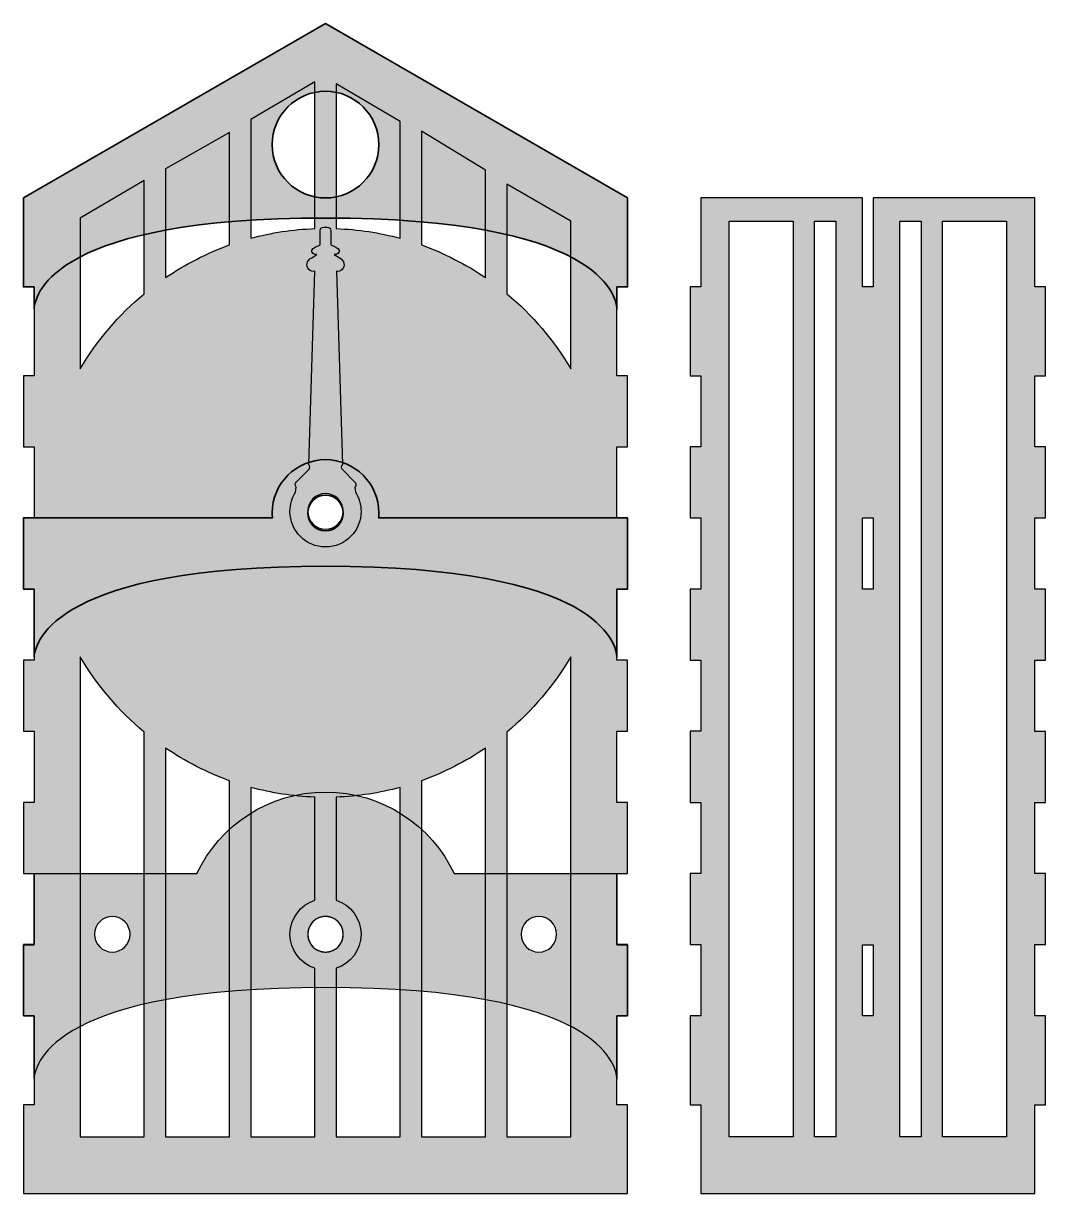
# Model space of a CAD drawing. Header units: inches. Extents: x -141 to 194, y -101 to 70.
# Drawn here: x -117.13 to -88.37, y -101.2 to -68.29 of the extents above; entities that cross this region are included whole.
import ezdxf

# ---------------------------------------------------------------- set-up
doc = ezdxf.new("R2010")
doc.units = ezdxf.units.IN
doc.header["$MEASUREMENT"] = 0
doc.layers.add('Layer 1', color=7, linetype='Continuous')

msp = doc.modelspace()

# ---------------------------------------------------------------- hatches: boundary and pattern name
at = {"layer": 'Layer 1', "true_color": 0xc4c9ba}
h = msp.add_hatch(color=9, dxfattribs=at)
h.dxf.hatch_style = 2
edge = h.paths.add_edge_path()
edge.add_spline(control_points=[(-108.63, -68.293), (-108.63, -68.293), (-117.13, -73.201), (-117.13, -73.201), (-117.13, -73.201), (-117.13, -75.701), (-117.13, -75.701), (-117.13, -75.701), (-116.83, -75.701), (-116.83, -75.701), (-116.83, -75.701), (-116.83, -76.315), (-116.83, -76.315), (-116.788, -75.849), (-116.179, -73.766), (-108.63, -73.766), (-100.969, -73.766), (-100.457, -75.912), (-100.43, -76.335), (-100.43, -76.335), (-100.43, -75.701), (-100.43, -75.701), (-100.43, -75.701), (-100.13, -75.701), (-100.13, -75.701), (-100.13, -75.701), (-100.13, -73.201), (-100.13, -73.201), (-100.13, -73.201), (-108.63, -68.293), (-108.63, -68.293)], knot_values=[0, 0, 0, 0, 1, 1, 1, 2, 2, 2, 3, 3, 3, 4, 4, 4, 5, 5, 5, 6, 6, 6, 7, 7, 7, 8, 8, 8, 9, 9, 9, 10, 10, 10, 10], degree=3, periodic=1)
edge = h.paths.add_edge_path()
edge.add_spline(control_points=[(-108.63, -73.201), (-109.459, -73.201), (-110.13, -72.529), (-110.13, -71.701), (-110.13, -70.872), (-109.459, -70.201), (-108.63, -70.201), (-107.802, -70.201), (-107.13, -70.872), (-107.13, -71.701), (-107.13, -72.529), (-107.802, -73.201), (-108.63, -73.201)], knot_values=[0, 0, 0, 0, 1, 1, 1, 2, 2, 2, 3, 3, 3, 4, 4, 4, 4], degree=3, periodic=1)
h = msp.add_hatch(color=9, dxfattribs=at)
h.dxf.hatch_style = 2
h.paths.add_polyline_path([(-100.13, -75.701), (-100.13, -73.201), (-108.63, -68.293), (-117.13, -73.201), (-117.13, -75.701), (-116.83, -75.701), (-116.83, -78.201), (-117.13, -78.201), (-117.13, -80.201), (-116.83, -80.201), (-116.83, -82.201), (-117.13, -82.201), (-117.13, -84.201), (-116.83, -84.201), (-116.83, -86.2), (-117.13, -86.2), (-117.13, -88.2), (-116.83, -88.2), (-116.83, -90.2), (-117.13, -90.2), (-117.13, -92.2), (-116.83, -92.2), (-116.83, -94.2), (-117.13, -94.2), (-117.13, -96.2), (-116.83, -96.2), (-116.83, -98.7), (-117.13, -98.7), (-117.13, -101.2), (-100.13, -101.2), (-100.13, -98.7), (-100.43, -98.7), (-100.43, -96.2), (-100.13, -96.2), (-100.13, -94.2), (-100.43, -94.2), (-100.43, -92.2), (-100.13, -92.2), (-100.13, -90.2), (-100.43, -90.2), (-100.43, -88.2), (-100.13, -88.2), (-100.13, -86.2), (-100.43, -86.2), (-100.43, -84.201), (-100.13, -84.201), (-100.13, -82.201), (-100.43, -82.201), (-100.43, -80.201), (-100.13, -80.201), (-100.13, -78.201), (-100.43, -78.201), (-100.43, -75.701)])
edge = h.paths.add_edge_path()
edge.add_spline(control_points=[(-108.13, -82.06), (-108.13, -82.336), (-108.354, -82.56), (-108.63, -82.56), (-108.906, -82.56), (-109.13, -82.336), (-109.13, -82.06), (-109.13, -81.784), (-108.906, -81.56), (-108.63, -81.56), (-108.354, -81.56), (-108.13, -81.784), (-108.13, -82.06)], knot_values=[0, 0, 0, 0, 1, 1, 1, 2, 2, 2, 3, 3, 3, 4, 4, 4, 4], degree=3, periodic=1)
edge = h.paths.add_edge_path()
edge.add_spline(control_points=[(-108.46, -94.377), (-108.464, -94.379), (-108.468, -94.38), (-108.472, -94.382), (-108.48, -94.384), (-108.489, -94.387), (-108.497, -94.389), (-108.504, -94.391), (-108.511, -94.393), (-108.518, -94.394), (-108.525, -94.396), (-108.532, -94.397), (-108.539, -94.399), (-108.548, -94.4), (-108.557, -94.402), (-108.567, -94.403), (-108.572, -94.404), (-108.578, -94.404), (-108.584, -94.405), (-108.599, -94.406), (-108.615, -94.407), (-108.63, -94.407), (-108.646, -94.407), (-108.662, -94.406), (-108.677, -94.405), (-108.683, -94.404), (-108.688, -94.404), (-108.694, -94.403), (-108.703, -94.402), (-108.713, -94.4), (-108.722, -94.399), (-108.729, -94.397), (-108.736, -94.396), (-108.743, -94.394), (-108.75, -94.393), (-108.757, -94.391), (-108.764, -94.389), (-108.772, -94.387), (-108.78, -94.384), (-108.788, -94.382), (-108.792, -94.38), (-108.796, -94.379), (-108.801, -94.377), (-108.847, -94.36), (-108.891, -94.336), (-108.93, -94.307), (-109.052, -94.216), (-109.13, -94.071), (-109.13, -93.907), (-109.13, -93.744), (-109.052, -93.599), (-108.93, -93.508), (-108.93, -93.508), (-108.93, -93.508), (-108.93, -93.508), (-108.891, -93.479), (-108.848, -93.455), (-108.801, -93.438), (-108.797, -93.436), (-108.792, -93.435), (-108.788, -93.433), (-108.78, -93.431), (-108.772, -93.428), (-108.764, -93.426), (-108.757, -93.424), (-108.75, -93.422), (-108.743, -93.421), (-108.736, -93.419), (-108.729, -93.418), (-108.722, -93.416), (-108.713, -93.415), (-108.703, -93.413), (-108.694, -93.412), (-108.688, -93.411), (-108.683, -93.41), (-108.677, -93.41), (-108.662, -93.408), (-108.646, -93.408), (-108.63, -93.408), (-108.615, -93.408), (-108.599, -93.408), (-108.584, -93.41), (-108.578, -93.41), (-108.572, -93.411), (-108.567, -93.412), (-108.557, -93.413), (-108.548, -93.415), (-108.539, -93.416), (-108.532, -93.418), (-108.525, -93.419), (-108.518, -93.421), (-108.511, -93.422), (-108.504, -93.424), (-108.497, -93.426), (-108.489, -93.428), (-108.48, -93.431), (-108.472, -93.433), (-108.468, -93.435), (-108.464, -93.436), (-108.46, -93.438), (-108.413, -93.455), (-108.37, -93.479), (-108.33, -93.508), (-108.209, -93.599), (-108.13, -93.744), (-108.13, -93.907), (-108.13, -94.071), (-108.209, -94.215), (-108.33, -94.307), (-108.33, -94.307), (-108.33, -94.307), (-108.33, -94.307), (-108.369, -94.336), (-108.413, -94.36), (-108.46, -94.377)], knot_values=[0, 0, 0, 0, 1, 1, 1, 2, 2, 2, 3, 3, 3, 4, 4, 4, 5, 5, 5, 6, 6, 6, 7, 7, 7, 8, 8, 8, 9, 9, 9, 10, 10, 10, 11, 11, 11, 12, 12, 12, 13, 13, 13, 14, 14, 14, 15, 15, 15, 16, 16, 16, 17, 17, 17, 18, 18, 18, 19, 19, 19, 20, 20, 20, 21, 21, 21, 22, 22, 22, 23, 23, 23, 24, 24, 24, 25, 25, 25, 26, 26, 26, 27, 27, 27, 28, 28, 28, 29, 29, 29, 30, 30, 30, 31, 31, 31, 32, 32, 32, 33, 33, 33, 34, 34, 34, 35, 35, 35, 36, 36, 36, 37, 37, 37, 38, 38, 38, 38], degree=3, periodic=1)
edge = h.paths.add_edge_path()
edge.add_spline(control_points=[(-110.73, -70.996), (-110.73, -70.996), (-108.93, -69.935), (-108.93, -69.935), (-108.93, -69.935), (-108.93, -74.063), (-108.93, -74.063), (-109.551, -74.085), (-110.154, -74.179), (-110.73, -74.335), (-110.73, -74.335), (-110.73, -70.996), (-110.73, -70.996)], knot_values=[0, 0, 0, 0, 1, 1, 1, 2, 2, 2, 3, 3, 3, 4, 4, 4, 4], degree=3, periodic=1)
edge = h.paths.add_edge_path()
edge.add_spline(control_points=[(-113.73, -99.601), (-113.73, -99.601), (-115.53, -99.601), (-115.53, -99.601), (-115.53, -99.601), (-115.53, -86.106), (-115.53, -86.106), (-115.056, -86.912), (-114.446, -87.627), (-113.73, -88.22), (-113.73, -88.22), (-113.73, -99.601), (-113.73, -99.601)], knot_values=[0, 0, 0, 0, 1, 1, 1, 2, 2, 2, 3, 3, 3, 4, 4, 4, 4], degree=3, periodic=1)
edge = h.paths.add_edge_path()
edge.add_spline(control_points=[(-113.73, -75.893), (-114.446, -76.486), (-115.056, -77.201), (-115.53, -78.007), (-115.53, -78.007), (-115.53, -73.766), (-115.53, -73.766), (-115.53, -73.766), (-113.73, -72.71), (-113.73, -72.71), (-113.73, -72.71), (-113.73, -75.893), (-113.73, -75.893)], knot_values=[0, 0, 0, 0, 1, 1, 1, 2, 2, 2, 3, 3, 3, 4, 4, 4, 4], degree=3, periodic=1)
edge = h.paths.add_edge_path()
edge.add_spline(control_points=[(-111.33, -99.601), (-111.33, -99.601), (-113.13, -99.601), (-113.13, -99.601), (-113.13, -99.601), (-113.13, -88.671), (-113.13, -88.671), (-112.576, -89.049), (-111.972, -89.359), (-111.33, -89.589), (-111.33, -89.589), (-111.33, -99.601), (-111.33, -99.601)], knot_values=[0, 0, 0, 0, 1, 1, 1, 2, 2, 2, 3, 3, 3, 4, 4, 4, 4], degree=3, periodic=1)
edge = h.paths.add_edge_path()
edge.add_spline(control_points=[(-111.33, -74.524), (-111.972, -74.754), (-112.576, -75.064), (-113.13, -75.441), (-113.13, -75.441), (-113.13, -72.386), (-113.13, -72.386), (-113.13, -72.386), (-111.33, -71.365), (-111.33, -71.365), (-111.33, -71.365), (-111.33, -74.524), (-111.33, -74.524)], knot_values=[0, 0, 0, 0, 1, 1, 1, 2, 2, 2, 3, 3, 3, 4, 4, 4, 4], degree=3, periodic=1)
edge = h.paths.add_edge_path()
edge.add_spline(control_points=[(-110.73, -99.601), (-110.73, -99.601), (-110.73, -89.777), (-110.73, -89.777), (-110.154, -89.934), (-109.551, -90.027), (-108.93, -90.05), (-108.93, -90.05), (-108.93, -92.953), (-108.93, -92.953), (-109.336, -93.081), (-109.63, -93.46), (-109.63, -93.907), (-109.63, -94.355), (-109.336, -94.734), (-108.93, -94.861), (-108.93, -94.861), (-108.93, -99.601), (-108.93, -99.601), (-108.93, -99.601), (-110.73, -99.601), (-110.73, -99.601), (-110.73, -99.601), (-110.73, -99.601), (-110.73, -99.601)], knot_values=[0, 0, 0, 0, 1, 1, 1, 2, 2, 2, 3, 3, 3, 4, 4, 4, 5, 5, 5, 6, 6, 6, 7, 7, 7, 8, 8, 8, 8], degree=3, periodic=1)
edge = h.paths.add_edge_path()
edge.add_spline(control_points=[(-106.53, -99.601), (-106.53, -99.601), (-108.33, -99.601), (-108.33, -99.601), (-108.33, -99.601), (-108.33, -94.862), (-108.33, -94.862), (-107.925, -94.734), (-107.63, -94.355), (-107.63, -93.907), (-107.63, -93.46), (-107.925, -93.081), (-108.33, -92.953), (-108.33, -92.953), (-108.33, -90.05), (-108.33, -90.05), (-107.71, -90.027), (-107.107, -89.934), (-106.53, -89.777), (-106.53, -89.777), (-106.53, -99.601), (-106.53, -99.601)], knot_values=[0, 0, 0, 0, 1, 1, 1, 2, 2, 2, 3, 3, 3, 4, 4, 4, 5, 5, 5, 6, 6, 6, 7, 7, 7, 7], degree=3, periodic=1)
edge = h.paths.add_edge_path()
edge.add_spline(control_points=[(-106.53, -74.335), (-107.107, -74.179), (-107.71, -74.085), (-108.33, -74.063), (-108.33, -74.063), (-108.33, -69.988), (-108.33, -69.988), (-108.33, -69.988), (-106.53, -71.047), (-106.53, -71.047), (-106.53, -71.047), (-106.53, -74.335), (-106.53, -74.335)], knot_values=[0, 0, 0, 0, 1, 1, 1, 2, 2, 2, 3, 3, 3, 4, 4, 4, 4], degree=3, periodic=1)
edge = h.paths.add_edge_path()
edge.add_spline(control_points=[(-104.13, -99.601), (-104.13, -99.601), (-105.93, -99.601), (-105.93, -99.601), (-105.93, -99.601), (-105.93, -89.589), (-105.93, -89.589), (-105.288, -89.359), (-104.684, -89.049), (-104.13, -88.671), (-104.13, -88.671), (-104.13, -99.601), (-104.13, -99.601)], knot_values=[0, 0, 0, 0, 1, 1, 1, 2, 2, 2, 3, 3, 3, 4, 4, 4, 4], degree=3, periodic=1)
edge = h.paths.add_edge_path()
edge.add_spline(control_points=[(-104.13, -75.441), (-104.684, -75.064), (-105.288, -74.754), (-105.93, -74.524), (-105.93, -74.524), (-105.93, -71.321), (-105.93, -71.321), (-105.93, -71.321), (-104.13, -72.419), (-104.13, -72.419), (-104.13, -72.419), (-104.13, -75.441), (-104.13, -75.441)], knot_values=[0, 0, 0, 0, 1, 1, 1, 2, 2, 2, 3, 3, 3, 4, 4, 4, 4], degree=3, periodic=1)
edge = h.paths.add_edge_path()
edge.add_spline(control_points=[(-101.73, -99.601), (-101.73, -99.601), (-103.53, -99.601), (-103.53, -99.601), (-103.53, -99.601), (-103.53, -88.22), (-103.53, -88.22), (-102.814, -87.627), (-102.204, -86.912), (-101.73, -86.106), (-101.73, -86.106), (-101.73, -99.601), (-101.73, -99.601)], knot_values=[0, 0, 0, 0, 1, 1, 1, 2, 2, 2, 3, 3, 3, 4, 4, 4, 4], degree=3, periodic=1)
edge = h.paths.add_edge_path()
edge.add_spline(control_points=[(-101.73, -78.006), (-102.204, -77.201), (-102.814, -76.486), (-103.53, -75.893), (-103.53, -75.893), (-103.53, -72.815), (-103.53, -72.815), (-103.53, -72.815), (-101.73, -73.852), (-101.73, -73.852), (-101.73, -73.852), (-101.73, -78.006), (-101.73, -78.006)], knot_values=[0, 0, 0, 0, 1, 1, 1, 2, 2, 2, 3, 3, 3, 4, 4, 4, 4], degree=3, periodic=1)
h = msp.add_hatch(color=9, dxfattribs=at)
h.dxf.hatch_style = 2
h.paths.add_polyline_path([(-88.371, -78.201), (-88.371, -75.701), (-88.671, -75.701), (-88.671, -73.201), (-93.221, -73.201), (-93.221, -75.701), (-93.521, -75.701), (-93.521, -73.201), (-96.371, -73.201), (-98.071, -73.201), (-98.071, -75.701), (-98.371, -75.701), (-98.371, -78.201), (-98.071, -78.201), (-98.071, -80.201), (-98.371, -80.201), (-98.371, -82.201), (-98.071, -82.201), (-98.071, -84.2), (-98.371, -84.2), (-98.371, -86.2), (-98.071, -86.2), (-98.071, -88.2), (-98.371, -88.2), (-98.371, -90.2), (-98.071, -90.2), (-98.071, -92.2), (-98.371, -92.2), (-98.371, -94.2), (-98.071, -94.2), (-98.071, -96.2), (-98.371, -96.2), (-98.371, -98.7), (-98.071, -98.7), (-98.071, -101.2), (-88.671, -101.2), (-88.671, -98.7), (-88.371, -98.7), (-88.371, -96.2), (-88.671, -96.2), (-88.671, -94.2), (-88.371, -94.2), (-88.371, -92.201), (-88.671, -92.201), (-88.671, -90.201), (-88.371, -90.201), (-88.371, -88.201), (-88.671, -88.201), (-88.671, -86.201), (-88.371, -86.201), (-88.371, -84.201), (-88.671, -84.201), (-88.671, -82.201), (-88.371, -82.201), (-88.371, -80.201), (-88.671, -80.201), (-88.671, -78.201), (-88.371, -78.201)])
h.paths.add_polyline_path([(-95.471, -99.601), (-97.271, -99.601), (-97.271, -73.852), (-95.471, -73.852)])
h.paths.add_polyline_path([(-94.271, -99.601), (-94.871, -99.601), (-94.871, -73.852), (-94.271, -73.852)])
h.paths.add_polyline_path([(-93.221, -96.201), (-93.521, -96.201), (-93.521, -94.201), (-93.221, -94.201)])
h.paths.add_polyline_path([(-93.221, -84.201), (-93.521, -84.201), (-93.521, -82.201), (-93.221, -82.201)])
h.paths.add_polyline_path([(-91.871, -99.601), (-92.471, -99.601), (-92.471, -73.852), (-91.871, -73.852)])
h.paths.add_polyline_path([(-89.471, -99.601), (-91.271, -99.601), (-91.271, -73.852), (-89.471, -73.852)])
h = msp.add_hatch(color=9, dxfattribs=at)
h.dxf.hatch_style = 2
edge = h.paths.add_edge_path()
edge.add_spline(control_points=[(-107.788, -81.477), (-107.788, -81.477), (-107.804, -81.334), (-107.804, -81.334), (-107.765, -81.295), (-107.765, -81.231), (-107.804, -81.192), (-107.804, -81.192), (-108.157, -80.839), (-108.157, -80.839), (-108.196, -80.8), (-108.196, -80.736), (-108.157, -80.697), (-108.157, -80.697), (-108.326, -75.263), (-108.326, -75.263), (-108.267, -75.276), (-108.207, -75.26), (-108.16, -75.213), (-108.063, -75.116), (-108.099, -74.967), (-108.24, -74.882), (-108.24, -74.882), (-108.389, -74.792), (-108.389, -74.792), (-108.352, -74.795), (-108.314, -74.786), (-108.283, -74.764), (-108.211, -74.711), (-108.238, -74.631), (-108.343, -74.585), (-108.343, -74.585), (-108.48, -74.524), (-108.48, -74.524), (-108.48, -74.524), (-108.48, -74.121), (-108.48, -74.121), (-108.48, -74.066), (-108.525, -74.021), (-108.58, -74.021), (-108.58, -74.021), (-108.68, -74.021), (-108.68, -74.021), (-108.735, -74.021), (-108.78, -74.066), (-108.78, -74.121), (-108.78, -74.121), (-108.78, -74.524), (-108.78, -74.524), (-108.78, -74.524), (-108.918, -74.585), (-108.918, -74.585), (-109.022, -74.631), (-109.049, -74.711), (-108.977, -74.764), (-108.947, -74.786), (-108.909, -74.795), (-108.871, -74.792), (-108.871, -74.792), (-109.02, -74.882), (-109.02, -74.882), (-109.162, -74.967), (-109.198, -75.116), (-109.101, -75.213), (-109.053, -75.26), (-108.993, -75.276), (-108.935, -75.263), (-108.935, -75.263), (-109.104, -80.697), (-109.104, -80.697), (-109.065, -80.736), (-109.065, -80.8), (-109.104, -80.839), (-109.104, -80.839), (-109.457, -81.192), (-109.457, -81.192), (-109.496, -81.231), (-109.496, -81.295), (-109.457, -81.334), (-109.457, -81.334), (-109.473, -81.477), (-109.473, -81.477), (-109.572, -81.633), (-109.63, -81.817), (-109.63, -82.015), (-109.63, -82.568), (-109.183, -83.016), (-108.63, -83.016), (-108.078, -83.016), (-107.63, -82.568), (-107.63, -82.015), (-107.63, -81.817), (-107.688, -81.633), (-107.788, -81.477)], knot_values=[0, 0, 0, 0, 1, 1, 1, 2, 2, 2, 3, 3, 3, 4, 4, 4, 5, 5, 5, 6, 6, 6, 7, 7, 7, 8, 8, 8, 9, 9, 9, 10, 10, 10, 11, 11, 11, 12, 12, 12, 13, 13, 13, 14, 14, 14, 15, 15, 15, 16, 16, 16, 17, 17, 17, 18, 18, 18, 19, 19, 19, 20, 20, 20, 21, 21, 21, 22, 22, 22, 23, 23, 23, 24, 24, 24, 25, 25, 25, 26, 26, 26, 27, 27, 27, 28, 28, 28, 29, 29, 29, 30, 30, 30, 31, 31, 31, 31], degree=3, periodic=1)
edge = h.paths.add_edge_path()
edge.add_spline(control_points=[(-108.63, -82.516), (-108.906, -82.516), (-109.13, -82.292), (-109.13, -82.015), (-109.13, -81.739), (-108.906, -81.516), (-108.63, -81.516), (-108.354, -81.516), (-108.13, -81.739), (-108.13, -82.015), (-108.13, -82.292), (-108.354, -82.516), (-108.63, -82.516)], knot_values=[0, 0, 0, 0, 1, 1, 1, 2, 2, 2, 3, 3, 3, 4, 4, 4, 4], degree=3, periodic=1)
h = msp.add_hatch(color=9, dxfattribs=at)
h.dxf.hatch_style = 2
edge = h.paths.add_edge_path()
edge.add_spline(control_points=[(-107.137, -82.201), (-107.132, -82.154), (-107.13, -82.107), (-107.13, -82.06), (-107.13, -81.232), (-107.802, -80.56), (-108.63, -80.56), (-109.459, -80.56), (-110.13, -81.232), (-110.13, -82.06), (-110.13, -82.107), (-110.128, -82.154), (-110.123, -82.201), (-110.123, -82.201), (-117.13, -82.201), (-117.13, -82.201), (-117.13, -82.201), (-117.13, -84.201), (-117.13, -84.201), (-117.13, -84.201), (-116.83, -84.201), (-116.83, -84.201), (-116.83, -84.201), (-116.83, -86.109), (-116.83, -86.109), (-116.788, -85.643), (-116.179, -83.56), (-108.63, -83.56), (-100.968, -83.56), (-100.457, -85.705), (-100.43, -86.129), (-100.43, -86.129), (-100.43, -84.201), (-100.43, -84.201), (-100.43, -84.201), (-100.13, -84.201), (-100.13, -84.201), (-100.13, -84.201), (-100.13, -82.201), (-100.13, -82.201), (-100.13, -82.201), (-107.137, -82.201), (-107.137, -82.201), (-107.137, -82.201), (-107.137, -82.201), (-107.137, -82.201)], knot_values=[0, 0, 0, 0, 1, 1, 1, 2, 2, 2, 3, 3, 3, 4, 4, 4, 5, 5, 5, 6, 6, 6, 7, 7, 7, 8, 8, 8, 9, 9, 9, 10, 10, 10, 11, 11, 11, 12, 12, 12, 13, 13, 13, 14, 14, 14, 15, 15, 15, 15], degree=3, periodic=1)
edge = h.paths.add_edge_path()
edge.add_spline(control_points=[(-108.63, -82.56), (-108.906, -82.56), (-109.13, -82.336), (-109.13, -82.06), (-109.13, -81.784), (-108.906, -81.56), (-108.63, -81.56), (-108.354, -81.56), (-108.13, -81.784), (-108.13, -82.06), (-108.13, -82.336), (-108.354, -82.56), (-108.63, -82.56)], knot_values=[0, 0, 0, 0, 1, 1, 1, 2, 2, 2, 3, 3, 3, 4, 4, 4, 4], degree=3, periodic=1)
h = msp.add_hatch(color=9, dxfattribs=at)
h.dxf.hatch_style = 2
edge = h.paths.add_edge_path()
edge.add_spline(control_points=[(-100.43, -94.201), (-100.43, -94.201), (-100.43, -92.201), (-100.43, -92.201), (-100.43, -92.201), (-105.011, -92.201), (-105.011, -92.201), (-105.652, -90.845), (-107.031, -89.907), (-108.629, -89.907), (-110.229, -89.907), (-111.608, -90.845), (-112.248, -92.201), (-112.248, -92.201), (-116.83, -92.201), (-116.83, -92.201), (-116.83, -92.201), (-116.83, -94.201), (-116.83, -94.201), (-116.83, -94.201), (-117.13, -94.201), (-117.13, -94.201), (-117.13, -94.201), (-117.13, -96.201), (-117.13, -96.201), (-117.13, -96.201), (-116.83, -96.201), (-116.83, -96.201), (-116.83, -96.201), (-116.83, -97.956), (-116.83, -97.956), (-116.788, -97.49), (-116.18, -95.407), (-108.63, -95.407), (-100.969, -95.407), (-100.457, -97.553), (-100.431, -97.976), (-100.431, -97.976), (-100.431, -96.201), (-100.431, -96.201), (-100.431, -96.201), (-100.13, -96.201), (-100.13, -96.201), (-100.13, -96.201), (-100.13, -94.201), (-100.13, -94.201), (-100.13, -94.201), (-100.43, -94.201), (-100.43, -94.201), (-100.43, -94.201), (-100.43, -94.201), (-100.43, -94.201)], knot_values=[0, 0, 0, 0, 1, 1, 1, 2, 2, 2, 3, 3, 3, 4, 4, 4, 5, 5, 5, 6, 6, 6, 7, 7, 7, 8, 8, 8, 9, 9, 9, 10, 10, 10, 11, 11, 11, 12, 12, 12, 13, 13, 13, 14, 14, 14, 15, 15, 15, 16, 16, 16, 17, 17, 17, 17], degree=3, periodic=1)
edge = h.paths.add_edge_path()
edge.add_spline(control_points=[(-114.63, -94.408), (-114.906, -94.408), (-115.13, -94.184), (-115.13, -93.908), (-115.13, -93.631), (-114.906, -93.408), (-114.63, -93.408), (-114.354, -93.408), (-114.13, -93.631), (-114.13, -93.908), (-114.13, -94.184), (-114.354, -94.408), (-114.63, -94.408)], knot_values=[0, 0, 0, 0, 1, 1, 1, 2, 2, 2, 3, 3, 3, 4, 4, 4, 4], degree=3, periodic=1)
edge = h.paths.add_edge_path()
edge.add_spline(control_points=[(-108.63, -94.408), (-108.906, -94.408), (-109.13, -94.184), (-109.13, -93.908), (-109.13, -93.631), (-108.906, -93.408), (-108.63, -93.408), (-108.353, -93.408), (-108.13, -93.631), (-108.13, -93.908), (-108.13, -94.184), (-108.353, -94.408), (-108.63, -94.408)], knot_values=[0, 0, 0, 0, 1, 1, 1, 2, 2, 2, 3, 3, 3, 4, 4, 4, 4], degree=3, periodic=1)
edge = h.paths.add_edge_path()
edge.add_spline(control_points=[(-102.63, -94.408), (-102.906, -94.408), (-103.13, -94.184), (-103.13, -93.908), (-103.13, -93.631), (-102.906, -93.408), (-102.63, -93.408), (-102.354, -93.408), (-102.13, -93.631), (-102.13, -93.908), (-102.13, -94.184), (-102.354, -94.408), (-102.63, -94.408)], knot_values=[0, 0, 0, 0, 1, 1, 1, 2, 2, 2, 3, 3, 3, 4, 4, 4, 4], degree=3, periodic=1)

# ---------------------------------------------------------------- linework, layer by layer
at = {"layer": 'Layer 1', "color": 7, "lineweight": 30, "true_color": 0xffffff}
for points in [[(-100.13, -75.701), (-100.13, -73.201), (-108.63, -68.293), (-117.13, -73.201), (-117.13, -75.701), (-116.83, -75.701), (-116.83, -78.201), (-117.13, -78.201), (-117.13, -80.201), (-116.83, -80.201), (-116.83, -82.201), (-117.13, -82.201), (-117.13, -84.201), (-116.83, -84.201), (-116.83, -86.2), (-117.13, -86.2), (-117.13, -88.2), (-116.83, -88.2), (-116.83, -90.2), (-117.13, -90.2), (-117.13, -92.2), (-116.83, -92.2), (-116.83, -94.2), (-117.13, -94.2), (-117.13, -96.2), (-116.83, -96.2), (-116.83, -98.7), (-117.13, -98.7), (-117.13, -101.2), (-100.13, -101.2), (-100.13, -98.7), (-100.43, -98.7), (-100.43, -96.2), (-100.13, -96.2), (-100.13, -94.2), (-100.43, -94.2), (-100.43, -92.2), (-100.13, -92.2), (-100.13, -90.2), (-100.43, -90.2), (-100.43, -88.2), (-100.13, -88.2), (-100.13, -86.2), (-100.43, -86.2), (-100.43, -84.201), (-100.13, -84.201), (-100.13, -82.201), (-100.43, -82.201), (-100.43, -80.201), (-100.13, -80.201), (-100.13, -78.201), (-100.43, -78.201), (-100.43, -75.701), (-100.13, -75.701)], [(-88.371, -78.201), (-88.371, -75.701), (-88.671, -75.701), (-88.671, -73.201), (-93.221, -73.201), (-93.221, -75.701), (-93.521, -75.701), (-93.521, -73.201), (-96.371, -73.201), (-98.071, -73.201), (-98.071, -75.701), (-98.371, -75.701), (-98.371, -78.201), (-98.071, -78.201), (-98.071, -80.201), (-98.371, -80.201), (-98.371, -82.201), (-98.071, -82.201), (-98.071, -84.2), (-98.371, -84.2), (-98.371, -86.2), (-98.071, -86.2), (-98.071, -88.2), (-98.371, -88.2), (-98.371, -90.2), (-98.071, -90.2), (-98.071, -92.2), (-98.371, -92.2), (-98.371, -94.2), (-98.071, -94.2), (-98.071, -96.2), (-98.371, -96.2), (-98.371, -98.7), (-98.071, -98.7), (-98.071, -101.2), (-88.671, -101.2), (-88.671, -98.7), (-88.371, -98.7), (-88.371, -96.2), (-88.671, -96.2), (-88.671, -94.2), (-88.371, -94.2), (-88.371, -92.201), (-88.671, -92.201), (-88.671, -90.201), (-88.371, -90.201), (-88.371, -88.201), (-88.671, -88.201), (-88.671, -86.201), (-88.371, -86.201), (-88.371, -84.201), (-88.671, -84.201), (-88.671, -82.201), (-88.371, -82.201), (-88.371, -80.201), (-88.671, -80.201), (-88.671, -78.201), (-88.371, -78.201), (-88.371, -78.201)], [(-95.471, -99.601), (-97.271, -99.601), (-97.271, -73.852), (-95.471, -73.852), (-95.471, -99.601)], [(-94.271, -99.601), (-94.871, -99.601), (-94.871, -73.852), (-94.271, -73.852), (-94.271, -99.601)], [(-91.871, -99.601), (-92.471, -99.601), (-92.471, -73.852), (-91.871, -73.852), (-91.871, -99.601)], [(-89.471, -99.601), (-91.271, -99.601), (-91.271, -73.852), (-89.471, -73.852), (-89.471, -99.601)], [(-93.221, -84.201), (-93.521, -84.201), (-93.521, -82.201), (-93.221, -82.201), (-93.221, -84.201)], [(-93.221, -96.201), (-93.521, -96.201), (-93.521, -94.201), (-93.221, -94.201), (-93.221, -96.201)]]:
    msp.add_lwpolyline(points, dxfattribs=at)
at = {"layer": 'Layer 1', "color": 7, "lineweight": 35, "true_color": 0xffffff}
for points, knots in [([(-108.63, -68.293), (-108.63, -68.293), (-117.13, -73.201), (-117.13, -73.201), (-117.13, -73.201), (-117.13, -75.701), (-117.13, -75.701), (-117.13, -75.701), (-116.83, -75.701), (-116.83, -75.701), (-116.83, -75.701), (-116.83, -76.315), (-116.83, -76.315), (-116.788, -75.849), (-116.179, -73.766), (-108.63, -73.766), (-100.969, -73.766), (-100.457, -75.912), (-100.43, -76.335), (-100.43, -76.335), (-100.43, -75.701), (-100.43, -75.701), (-100.43, -75.701), (-100.13, -75.701), (-100.13, -75.701), (-100.13, -75.701), (-100.13, -73.201), (-100.13, -73.201), (-100.13, -73.201), (-108.63, -68.293), (-108.63, -68.293)], [0, 0, 0, 0, 1, 1, 1, 2, 2, 2, 3, 3, 3, 4, 4, 4, 5, 5, 5, 6, 6, 6, 7, 7, 7, 8, 8, 8, 9, 9, 9, 10, 10, 10, 10]), ([(-108.63, -73.201), (-109.459, -73.201), (-110.13, -72.529), (-110.13, -71.701), (-110.13, -70.872), (-109.459, -70.201), (-108.63, -70.201), (-107.802, -70.201), (-107.13, -70.872), (-107.13, -71.701), (-107.13, -72.529), (-107.802, -73.201), (-108.63, -73.201)], [0, 0, 0, 0, 1, 1, 1, 2, 2, 2, 3, 3, 3, 4, 4, 4, 4]), ([(-107.137, -82.201), (-107.132, -82.154), (-107.13, -82.107), (-107.13, -82.06), (-107.13, -81.232), (-107.802, -80.56), (-108.63, -80.56), (-109.459, -80.56), (-110.13, -81.232), (-110.13, -82.06), (-110.13, -82.107), (-110.128, -82.154), (-110.123, -82.201), (-110.123, -82.201), (-117.13, -82.201), (-117.13, -82.201), (-117.13, -82.201), (-117.13, -84.201), (-117.13, -84.201), (-117.13, -84.201), (-116.83, -84.201), (-116.83, -84.201), (-116.83, -84.201), (-116.83, -86.109), (-116.83, -86.109), (-116.788, -85.643), (-116.179, -83.56), (-108.63, -83.56), (-100.968, -83.56), (-100.457, -85.705), (-100.43, -86.129), (-100.43, -86.129), (-100.43, -84.201), (-100.43, -84.201), (-100.43, -84.201), (-100.13, -84.201), (-100.13, -84.201), (-100.13, -84.201), (-100.13, -82.201), (-100.13, -82.201), (-100.13, -82.201), (-107.137, -82.201), (-107.137, -82.201), (-107.137, -82.201), (-107.137, -82.201), (-107.137, -82.201)], [0, 0, 0, 0, 1, 1, 1, 2, 2, 2, 3, 3, 3, 4, 4, 4, 5, 5, 5, 6, 6, 6, 7, 7, 7, 8, 8, 8, 9, 9, 9, 10, 10, 10, 11, 11, 11, 12, 12, 12, 13, 13, 13, 14, 14, 14, 15, 15, 15, 15]), ([(-108.63, -82.56), (-108.906, -82.56), (-109.13, -82.336), (-109.13, -82.06), (-109.13, -81.784), (-108.906, -81.56), (-108.63, -81.56), (-108.354, -81.56), (-108.13, -81.784), (-108.13, -82.06), (-108.13, -82.336), (-108.354, -82.56), (-108.63, -82.56)], [0, 0, 0, 0, 1, 1, 1, 2, 2, 2, 3, 3, 3, 4, 4, 4, 4])]:
    msp.add_open_spline(points, degree=3, knots=knots, dxfattribs=at)
at = {"layer": 'Layer 1', "color": 7, "lineweight": 30, "true_color": 0xffffff}
for points, knots in [([(-110.73, -70.996), (-110.73, -70.996), (-108.93, -69.935), (-108.93, -69.935), (-108.93, -69.935), (-108.93, -74.063), (-108.93, -74.063), (-109.551, -74.085), (-110.154, -74.179), (-110.73, -74.335), (-110.73, -74.335), (-110.73, -70.996), (-110.73, -70.996)], [0, 0, 0, 0, 1, 1, 1, 2, 2, 2, 3, 3, 3, 4, 4, 4, 4]), ([(-106.53, -74.335), (-107.107, -74.179), (-107.71, -74.085), (-108.33, -74.063), (-108.33, -74.063), (-108.33, -69.988), (-108.33, -69.988), (-108.33, -69.988), (-106.53, -71.047), (-106.53, -71.047), (-106.53, -71.047), (-106.53, -74.335), (-106.53, -74.335)], [0, 0, 0, 0, 1, 1, 1, 2, 2, 2, 3, 3, 3, 4, 4, 4, 4]), ([(-111.33, -74.524), (-111.972, -74.754), (-112.576, -75.064), (-113.13, -75.441), (-113.13, -75.441), (-113.13, -72.386), (-113.13, -72.386), (-113.13, -72.386), (-111.33, -71.365), (-111.33, -71.365), (-111.33, -71.365), (-111.33, -74.524), (-111.33, -74.524)], [0, 0, 0, 0, 1, 1, 1, 2, 2, 2, 3, 3, 3, 4, 4, 4, 4]), ([(-104.13, -75.441), (-104.684, -75.064), (-105.288, -74.754), (-105.93, -74.524), (-105.93, -74.524), (-105.93, -71.321), (-105.93, -71.321), (-105.93, -71.321), (-104.13, -72.419), (-104.13, -72.419), (-104.13, -72.419), (-104.13, -75.441), (-104.13, -75.441)], [0, 0, 0, 0, 1, 1, 1, 2, 2, 2, 3, 3, 3, 4, 4, 4, 4]), ([(-113.73, -75.893), (-114.446, -76.486), (-115.056, -77.201), (-115.53, -78.007), (-115.53, -78.007), (-115.53, -73.766), (-115.53, -73.766), (-115.53, -73.766), (-113.73, -72.71), (-113.73, -72.71), (-113.73, -72.71), (-113.73, -75.893), (-113.73, -75.893)], [0, 0, 0, 0, 1, 1, 1, 2, 2, 2, 3, 3, 3, 4, 4, 4, 4]), ([(-101.73, -78.006), (-102.204, -77.201), (-102.814, -76.486), (-103.53, -75.893), (-103.53, -75.893), (-103.53, -72.815), (-103.53, -72.815), (-103.53, -72.815), (-101.73, -73.852), (-101.73, -73.852), (-101.73, -73.852), (-101.73, -78.006), (-101.73, -78.006)], [0, 0, 0, 0, 1, 1, 1, 2, 2, 2, 3, 3, 3, 4, 4, 4, 4]), ([(-107.788, -81.477), (-107.788, -81.477), (-107.804, -81.334), (-107.804, -81.334), (-107.765, -81.295), (-107.765, -81.231), (-107.804, -81.192), (-107.804, -81.192), (-108.157, -80.839), (-108.157, -80.839), (-108.196, -80.8), (-108.196, -80.736), (-108.157, -80.697), (-108.157, -80.697), (-108.326, -75.263), (-108.326, -75.263), (-108.267, -75.276), (-108.207, -75.26), (-108.16, -75.213), (-108.063, -75.116), (-108.099, -74.967), (-108.24, -74.882), (-108.24, -74.882), (-108.389, -74.792), (-108.389, -74.792), (-108.352, -74.795), (-108.314, -74.786), (-108.283, -74.764), (-108.211, -74.711), (-108.238, -74.631), (-108.343, -74.585), (-108.343, -74.585), (-108.48, -74.524), (-108.48, -74.524), (-108.48, -74.524), (-108.48, -74.121), (-108.48, -74.121), (-108.48, -74.066), (-108.525, -74.021), (-108.58, -74.021), (-108.58, -74.021), (-108.68, -74.021), (-108.68, -74.021), (-108.735, -74.021), (-108.78, -74.066), (-108.78, -74.121), (-108.78, -74.121), (-108.78, -74.524), (-108.78, -74.524), (-108.78, -74.524), (-108.918, -74.585), (-108.918, -74.585), (-109.022, -74.631), (-109.049, -74.711), (-108.977, -74.764), (-108.947, -74.786), (-108.909, -74.795), (-108.871, -74.792), (-108.871, -74.792), (-109.02, -74.882), (-109.02, -74.882), (-109.162, -74.967), (-109.198, -75.116), (-109.101, -75.213), (-109.053, -75.26), (-108.993, -75.276), (-108.935, -75.263), (-108.935, -75.263), (-109.104, -80.697), (-109.104, -80.697), (-109.065, -80.736), (-109.065, -80.8), (-109.104, -80.839), (-109.104, -80.839), (-109.457, -81.192), (-109.457, -81.192), (-109.496, -81.231), (-109.496, -81.295), (-109.457, -81.334), (-109.457, -81.334), (-109.473, -81.477), (-109.473, -81.477), (-109.572, -81.633), (-109.63, -81.817), (-109.63, -82.015), (-109.63, -82.568), (-109.183, -83.016), (-108.63, -83.016), (-108.078, -83.016), (-107.63, -82.568), (-107.63, -82.015), (-107.63, -81.817), (-107.688, -81.633), (-107.788, -81.477)], [0, 0, 0, 0, 1, 1, 1, 2, 2, 2, 3, 3, 3, 4, 4, 4, 5, 5, 5, 6, 6, 6, 7, 7, 7, 8, 8, 8, 9, 9, 9, 10, 10, 10, 11, 11, 11, 12, 12, 12, 13, 13, 13, 14, 14, 14, 15, 15, 15, 16, 16, 16, 17, 17, 17, 18, 18, 18, 19, 19, 19, 20, 20, 20, 21, 21, 21, 22, 22, 22, 23, 23, 23, 24, 24, 24, 25, 25, 25, 26, 26, 26, 27, 27, 27, 28, 28, 28, 29, 29, 29, 30, 30, 30, 31, 31, 31, 31]), ([(-108.63, -82.516), (-108.906, -82.516), (-109.13, -82.292), (-109.13, -82.015), (-109.13, -81.739), (-108.906, -81.516), (-108.63, -81.516), (-108.354, -81.516), (-108.13, -81.739), (-108.13, -82.015), (-108.13, -82.292), (-108.354, -82.516), (-108.63, -82.516)], [0, 0, 0, 0, 1, 1, 1, 2, 2, 2, 3, 3, 3, 4, 4, 4, 4]), ([(-108.13, -82.06), (-108.13, -82.336), (-108.354, -82.56), (-108.63, -82.56), (-108.906, -82.56), (-109.13, -82.336), (-109.13, -82.06), (-109.13, -81.784), (-108.906, -81.56), (-108.63, -81.56), (-108.354, -81.56), (-108.13, -81.784), (-108.13, -82.06)], [0, 0, 0, 0, 1, 1, 1, 2, 2, 2, 3, 3, 3, 4, 4, 4, 4]), ([(-113.73, -99.601), (-113.73, -99.601), (-115.53, -99.601), (-115.53, -99.601), (-115.53, -99.601), (-115.53, -86.106), (-115.53, -86.106), (-115.056, -86.912), (-114.446, -87.627), (-113.73, -88.22), (-113.73, -88.22), (-113.73, -99.601), (-113.73, -99.601)], [0, 0, 0, 0, 1, 1, 1, 2, 2, 2, 3, 3, 3, 4, 4, 4, 4]), ([(-101.73, -99.601), (-101.73, -99.601), (-103.53, -99.601), (-103.53, -99.601), (-103.53, -99.601), (-103.53, -88.22), (-103.53, -88.22), (-102.814, -87.627), (-102.204, -86.912), (-101.73, -86.106), (-101.73, -86.106), (-101.73, -99.601), (-101.73, -99.601)], [0, 0, 0, 0, 1, 1, 1, 2, 2, 2, 3, 3, 3, 4, 4, 4, 4]), ([(-111.33, -99.601), (-111.33, -99.601), (-113.13, -99.601), (-113.13, -99.601), (-113.13, -99.601), (-113.13, -88.671), (-113.13, -88.671), (-112.576, -89.049), (-111.972, -89.359), (-111.33, -89.589), (-111.33, -89.589), (-111.33, -99.601), (-111.33, -99.601)], [0, 0, 0, 0, 1, 1, 1, 2, 2, 2, 3, 3, 3, 4, 4, 4, 4]), ([(-104.13, -99.601), (-104.13, -99.601), (-105.93, -99.601), (-105.93, -99.601), (-105.93, -99.601), (-105.93, -89.589), (-105.93, -89.589), (-105.288, -89.359), (-104.684, -89.049), (-104.13, -88.671), (-104.13, -88.671), (-104.13, -99.601), (-104.13, -99.601)], [0, 0, 0, 0, 1, 1, 1, 2, 2, 2, 3, 3, 3, 4, 4, 4, 4]), ([(-110.73, -99.601), (-110.73, -99.601), (-110.73, -89.777), (-110.73, -89.777), (-110.154, -89.934), (-109.551, -90.027), (-108.93, -90.05), (-108.93, -90.05), (-108.93, -92.953), (-108.93, -92.953), (-109.336, -93.081), (-109.63, -93.46), (-109.63, -93.907), (-109.63, -94.355), (-109.336, -94.734), (-108.93, -94.861), (-108.93, -94.861), (-108.93, -99.601), (-108.93, -99.601), (-108.93, -99.601), (-110.73, -99.601), (-110.73, -99.601), (-110.73, -99.601), (-110.73, -99.601), (-110.73, -99.601)], [0, 0, 0, 0, 1, 1, 1, 2, 2, 2, 3, 3, 3, 4, 4, 4, 5, 5, 5, 6, 6, 6, 7, 7, 7, 8, 8, 8, 8]), ([(-106.53, -99.601), (-106.53, -99.601), (-108.33, -99.601), (-108.33, -99.601), (-108.33, -99.601), (-108.33, -94.862), (-108.33, -94.862), (-107.925, -94.734), (-107.63, -94.355), (-107.63, -93.907), (-107.63, -93.46), (-107.925, -93.081), (-108.33, -92.953), (-108.33, -92.953), (-108.33, -90.05), (-108.33, -90.05), (-107.71, -90.027), (-107.107, -89.934), (-106.53, -89.777), (-106.53, -89.777), (-106.53, -99.601), (-106.53, -99.601)], [0, 0, 0, 0, 1, 1, 1, 2, 2, 2, 3, 3, 3, 4, 4, 4, 5, 5, 5, 6, 6, 6, 7, 7, 7, 7]), ([(-100.43, -94.201), (-100.43, -94.201), (-100.43, -92.201), (-100.43, -92.201), (-100.43, -92.201), (-105.011, -92.201), (-105.011, -92.201), (-105.652, -90.845), (-107.031, -89.907), (-108.629, -89.907), (-110.229, -89.907), (-111.608, -90.845), (-112.248, -92.201), (-112.248, -92.201), (-116.83, -92.201), (-116.83, -92.201), (-116.83, -92.201), (-116.83, -94.201), (-116.83, -94.201), (-116.83, -94.201), (-117.13, -94.201), (-117.13, -94.201), (-117.13, -94.201), (-117.13, -96.201), (-117.13, -96.201), (-117.13, -96.201), (-116.83, -96.201), (-116.83, -96.201), (-116.83, -96.201), (-116.83, -97.956), (-116.83, -97.956), (-116.788, -97.49), (-116.18, -95.407), (-108.63, -95.407), (-100.969, -95.407), (-100.457, -97.553), (-100.431, -97.976), (-100.431, -97.976), (-100.431, -96.201), (-100.431, -96.201), (-100.431, -96.201), (-100.13, -96.201), (-100.13, -96.201), (-100.13, -96.201), (-100.13, -94.201), (-100.13, -94.201), (-100.13, -94.201), (-100.43, -94.201), (-100.43, -94.201), (-100.43, -94.201), (-100.43, -94.201), (-100.43, -94.201)], [0, 0, 0, 0, 1, 1, 1, 2, 2, 2, 3, 3, 3, 4, 4, 4, 5, 5, 5, 6, 6, 6, 7, 7, 7, 8, 8, 8, 9, 9, 9, 10, 10, 10, 11, 11, 11, 12, 12, 12, 13, 13, 13, 14, 14, 14, 15, 15, 15, 16, 16, 16, 17, 17, 17, 17]), ([(-114.63, -94.408), (-114.906, -94.408), (-115.13, -94.184), (-115.13, -93.908), (-115.13, -93.631), (-114.906, -93.408), (-114.63, -93.408), (-114.354, -93.408), (-114.13, -93.631), (-114.13, -93.908), (-114.13, -94.184), (-114.354, -94.408), (-114.63, -94.408)], [0, 0, 0, 0, 1, 1, 1, 2, 2, 2, 3, 3, 3, 4, 4, 4, 4]), ([(-108.63, -94.408), (-108.906, -94.408), (-109.13, -94.184), (-109.13, -93.908), (-109.13, -93.631), (-108.906, -93.408), (-108.63, -93.408), (-108.353, -93.408), (-108.13, -93.631), (-108.13, -93.908), (-108.13, -94.184), (-108.353, -94.408), (-108.63, -94.408)], [0, 0, 0, 0, 1, 1, 1, 2, 2, 2, 3, 3, 3, 4, 4, 4, 4]), ([(-108.46, -94.377), (-108.464, -94.379), (-108.468, -94.38), (-108.472, -94.382), (-108.48, -94.384), (-108.489, -94.387), (-108.497, -94.389), (-108.504, -94.391), (-108.511, -94.393), (-108.518, -94.394), (-108.525, -94.396), (-108.532, -94.397), (-108.539, -94.399), (-108.548, -94.4), (-108.557, -94.402), (-108.567, -94.403), (-108.572, -94.404), (-108.578, -94.404), (-108.584, -94.405), (-108.599, -94.406), (-108.615, -94.407), (-108.63, -94.407), (-108.646, -94.407), (-108.662, -94.406), (-108.677, -94.405), (-108.683, -94.404), (-108.688, -94.404), (-108.694, -94.403), (-108.703, -94.402), (-108.713, -94.4), (-108.722, -94.399), (-108.729, -94.397), (-108.736, -94.396), (-108.743, -94.394), (-108.75, -94.393), (-108.757, -94.391), (-108.764, -94.389), (-108.772, -94.387), (-108.78, -94.384), (-108.788, -94.382), (-108.792, -94.38), (-108.796, -94.379), (-108.801, -94.377), (-108.847, -94.36), (-108.891, -94.336), (-108.93, -94.307), (-109.052, -94.216), (-109.13, -94.071), (-109.13, -93.907), (-109.13, -93.744), (-109.052, -93.599), (-108.93, -93.508), (-108.93, -93.508), (-108.93, -93.508), (-108.93, -93.508), (-108.891, -93.479), (-108.848, -93.455), (-108.801, -93.438), (-108.797, -93.436), (-108.792, -93.435), (-108.788, -93.433), (-108.78, -93.431), (-108.772, -93.428), (-108.764, -93.426), (-108.757, -93.424), (-108.75, -93.422), (-108.743, -93.421), (-108.736, -93.419), (-108.729, -93.418), (-108.722, -93.416), (-108.713, -93.415), (-108.703, -93.413), (-108.694, -93.412), (-108.688, -93.411), (-108.683, -93.41), (-108.677, -93.41), (-108.662, -93.408), (-108.646, -93.408), (-108.63, -93.408), (-108.615, -93.408), (-108.599, -93.408), (-108.584, -93.41), (-108.578, -93.41), (-108.572, -93.411), (-108.567, -93.412), (-108.557, -93.413), (-108.548, -93.415), (-108.539, -93.416), (-108.532, -93.418), (-108.525, -93.419), (-108.518, -93.421), (-108.511, -93.422), (-108.504, -93.424), (-108.497, -93.426), (-108.489, -93.428), (-108.48, -93.431), (-108.472, -93.433), (-108.468, -93.435), (-108.464, -93.436), (-108.46, -93.438), (-108.413, -93.455), (-108.37, -93.479), (-108.33, -93.508), (-108.209, -93.599), (-108.13, -93.744), (-108.13, -93.907), (-108.13, -94.071), (-108.209, -94.215), (-108.33, -94.307), (-108.33, -94.307), (-108.33, -94.307), (-108.33, -94.307), (-108.369, -94.336), (-108.413, -94.36), (-108.46, -94.377)], [0, 0, 0, 0, 1, 1, 1, 2, 2, 2, 3, 3, 3, 4, 4, 4, 5, 5, 5, 6, 6, 6, 7, 7, 7, 8, 8, 8, 9, 9, 9, 10, 10, 10, 11, 11, 11, 12, 12, 12, 13, 13, 13, 14, 14, 14, 15, 15, 15, 16, 16, 16, 17, 17, 17, 18, 18, 18, 19, 19, 19, 20, 20, 20, 21, 21, 21, 22, 22, 22, 23, 23, 23, 24, 24, 24, 25, 25, 25, 26, 26, 26, 27, 27, 27, 28, 28, 28, 29, 29, 29, 30, 30, 30, 31, 31, 31, 32, 32, 32, 33, 33, 33, 34, 34, 34, 35, 35, 35, 36, 36, 36, 37, 37, 37, 38, 38, 38, 38]), ([(-102.63, -94.408), (-102.906, -94.408), (-103.13, -94.184), (-103.13, -93.908), (-103.13, -93.631), (-102.906, -93.408), (-102.63, -93.408), (-102.354, -93.408), (-102.13, -93.631), (-102.13, -93.908), (-102.13, -94.184), (-102.354, -94.408), (-102.63, -94.408)], [0, 0, 0, 0, 1, 1, 1, 2, 2, 2, 3, 3, 3, 4, 4, 4, 4])]:
    msp.add_open_spline(points, degree=3, knots=knots, dxfattribs=at)

doc.saveas('drawing.dxf')
